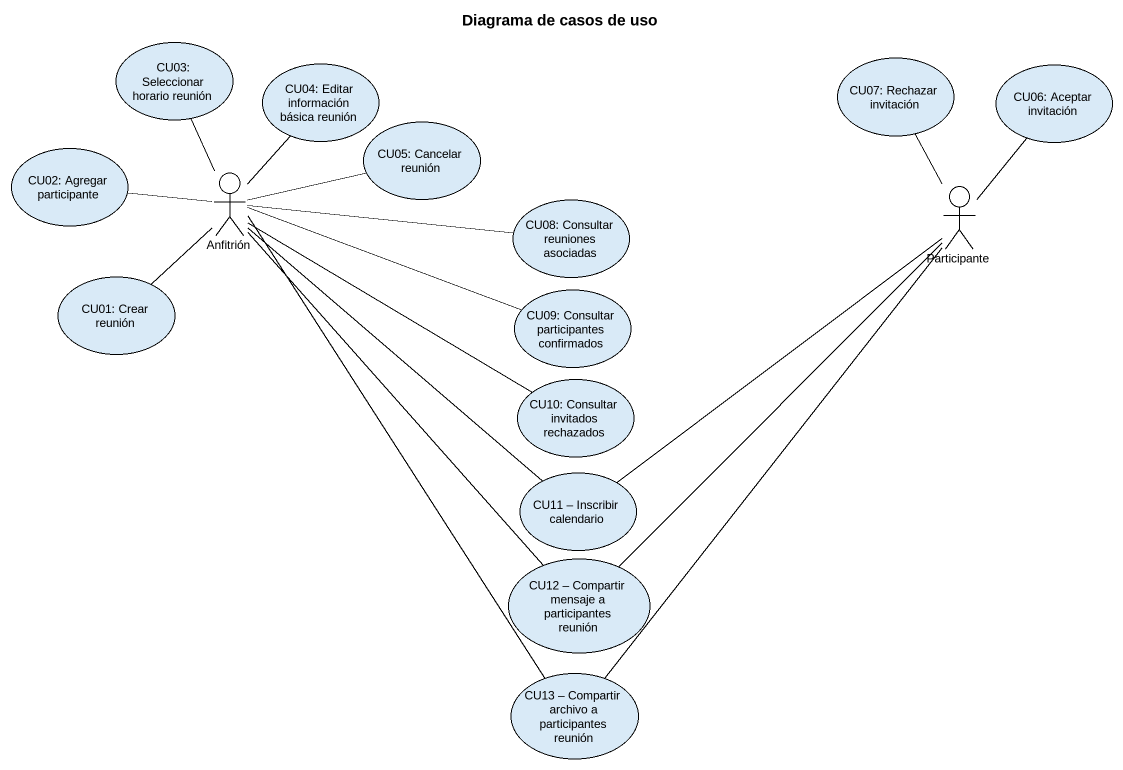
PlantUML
@startuml
title Diagrama de casos de uso
usecase "CU03: Seleccionar horario reunión" as CU03_Seleccionar_horario
usecase "CU04: Editar información básica reunión" as CU04_Editar_información
usecase "CU07: Rechazar invitación" as CU07_Rechazar_invitación
usecase "CU06: Aceptar invitación" as CU06_Aceptar_invitación
usecase "CU05: Cancelar reunión" as CU05_Cancelar_reunión
usecase "CU02: Agregar participante" as CU02_Agregar_participante
actor Anfitrión
usecase "CU08: Consultar reuniones asociadas" as CU08_Consultar_reuniones
actor Participante
usecase "CU01: Crear reunión" as CU01_Crear_reunión
usecase "CU09: Consultar participantes confirmados" as CU09_Consultar
usecase "CU10: Consultar invitados rechazados" as CU10_Consultar_invitados
usecase "CU11 – Inscribir calendario" as CU11_Inscribir_calendario
usecase "CU12 – Compartir mensaje a participantes reunión" as CU12_Compartir_mensaje_a
usecase "CU13 – Compartir archivo a participantes reunión" as CU13_Compartir_archivo_a
Anfitrión -up- CU03_Seleccionar_horario
Anfitrión -up- CU04_Editar_información
Anfitrión -right- CU05_Cancelar_reunión
Anfitrión -left- CU02_Agregar_participante
Anfitrión -right- CU08_Consultar_reuniones
Anfitrión -- CU01_Crear_reunión
Anfitrión -right- CU09_Consultar
Anfitrión -right- CU10_Consultar_invitados
Anfitrión -- CU11_Inscribir_calendario
Anfitrión -- CU12_Compartir_mensaje_a
Anfitrión -- CU13_Compartir_archivo_a
Participante -up- CU07_Rechazar_invitación
Participante -up- CU06_Aceptar_invitación
Participante -- CU11_Inscribir_calendario
Participante -- CU12_Compartir_mensaje_a
Participante -- CU13_Compartir_archivo_a
@enduml
